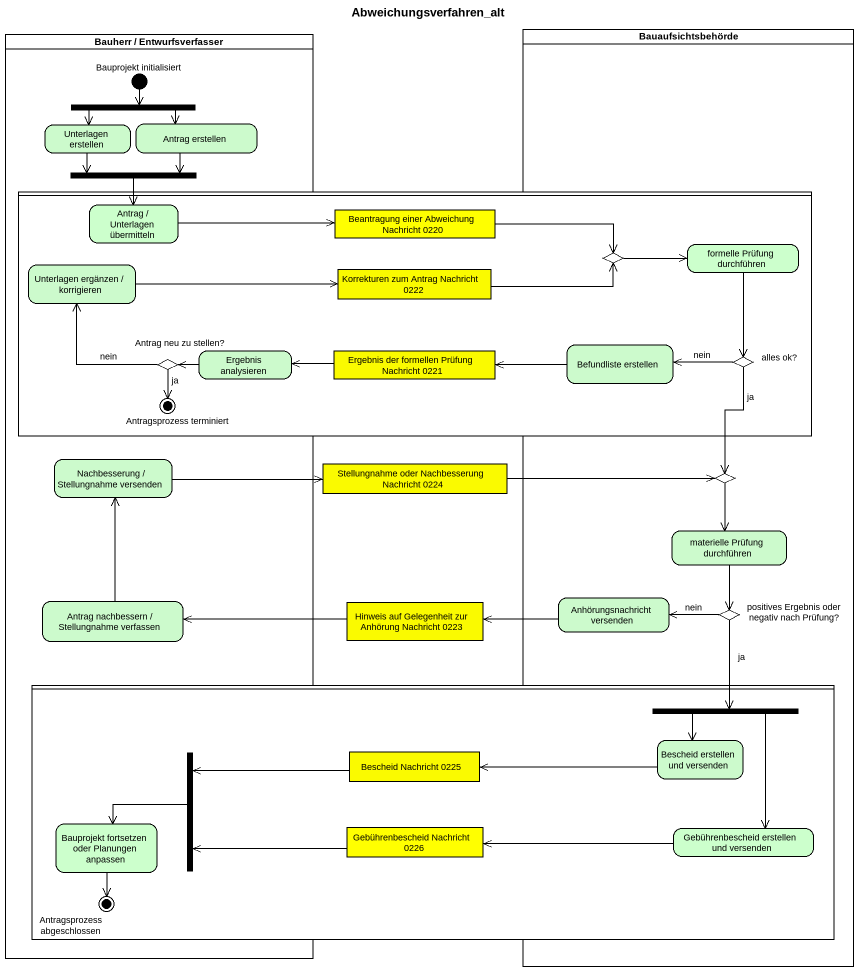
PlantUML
@startuml
title Abweichungsverfahren_alt
hide empty description
state "Bauherr / Entwurfsverfasser" as Bauherr_Entwurfsverfasser <<partition>> {
  state "Bauprojekt initialisiert" as Bauprojekt_initialisiert <<start>>
  state "Unterlagen erstellen" as Unterlagen_erstellen #CCFACC
  state fork1 <<fork>>
  state "Antrag erstellen" as Antrag_erstellen #CCFACC
  state fork2 <<join>>
  state "Nachbesserung / Stellungnahme versenden" as Nachbesserung_Stellungnahme #CCFACC
  state "Antrag nachbessern / Stellungnahme verfassen" as Antrag_nachbessern #CCFACC
}
state Bauaufsichtsbehörde <<partition>> {
  state choice2 <<choice>>
  state "materielle Prüfung durchführen" as materielle_Prüfung #CCFACC
  state "Anhörungsnachricht versenden" as Anhörungsnachricht_versenden #CCFACC
  state "positives Ergebnis oder negativ nach Prüfung?" as positives_Ergebnis_oder <<choice>>
}
state " " as lane1 <<partition>> {
  state "Antrag / Unterlagen übermitteln" as Antrag_Unterlagen #CCFFCC
  state "Beantragung einer Abweichung Nachricht 0220" as Beantragung_einer <<object>> #FFFF00
  state "Unterlagen ergänzen / korrigieren" as Unterlagen_ergänzen #CCFACC
  state "Korrekturen zum Antrag Nachricht 0222" as Korrekturen_zum_Antrag <<object>> #FAFA00
  state choice1 <<choice>>
  state "formelle Prüfung durchführen" as formelle_Prüfung_durchführen #CCFFCC
  state "Ergebnis analysieren" as Ergebnis_analysieren #CCFACC
  state "Ergebnis der formellen Prüfung Nachricht 0221" as Ergebnis_der_formellen <<object>> #FAFA00
  state "Befundliste erstellen" as Befundliste_erstellen #CCFACC
  state "alles ok?" as alles_ok <<choice>>
  state "Antrag neu zu stellen?" as Antrag_neu_zu_stellen <<choice>>
  state "Antragsprozess terminiert" as Antragsprozess_terminiert <<end>>
}
state "Stellungnahme oder Nachbesserung Nachricht 0224" as Stellungnahme_oder <<object>> #FAFA00
state "Hinweis auf Gelegenheit zur Anhörung Nachricht 0223" as Hinweis_auf_Gelegenheit_zur <<object>> #FAFA00
state " " as lane2 <<partition>> {
  state fork3 <<fork>>
  state "Bescheid erstellen und versenden" as Bescheid_erstellen_und #CCFACC
  state fork4 <<join>>
  state "Bescheid Nachricht 0225" as Bescheid_Nachricht_0225 <<object>> #FAFA00
  state "Bauprojekt fortsetzen oder Planungen anpassen" as Bauprojekt_fortsetzen_oder #CCFFCC
  state "Gebührenbescheid Nachricht 0226" as Gebührenbescheid_Nachricht <<object>> #FFFF00
  state "Gebührenbescheid erstellen und versenden" as Gebührenbescheid_erstellen #CCFFCC
  state "Antragsprozess abgeschlossen" as Antragsprozess_abgeschlossen <<end>>
}
Bauprojekt_initialisiert --> fork1
Unterlagen_erstellen --> fork2
fork1 --> Unterlagen_erstellen
fork1 -right-> Antrag_erstellen
Antrag_erstellen -left-> fork2
fork2 --> Antrag_Unterlagen
Antrag_Unterlagen -right-> Beantragung_einer
Beantragung_einer -right-> choice1
Unterlagen_ergänzen -right-> Korrekturen_zum_Antrag
Korrekturen_zum_Antrag -right-> choice1
choice1 -right-> formelle_Prüfung_durchführen
formelle_Prüfung_durchführen --> alles_ok
Ergebnis_analysieren -left-> Antrag_neu_zu_stellen
Ergebnis_der_formellen -left-> Ergebnis_analysieren
Befundliste_erstellen -left-> Ergebnis_der_formellen
alles_ok -left-> Befundliste_erstellen : nein
alles_ok --> choice2 : ja
Antrag_neu_zu_stellen -up-> Unterlagen_ergänzen : nein
Antrag_neu_zu_stellen --> Antragsprozess_terminiert : ja
Nachbesserung_Stellungnahme -right-> Stellungnahme_oder
Stellungnahme_oder -right-> choice2
choice2 --> materielle_Prüfung
materielle_Prüfung --> positives_Ergebnis_oder
Antrag_nachbessern -up-> Nachbesserung_Stellungnahme
Hinweis_auf_Gelegenheit_zur -left-> Antrag_nachbessern
Anhörungsnachricht_versenden -left-> Hinweis_auf_Gelegenheit_zur
positives_Ergebnis_oder -left-> Anhörungsnachricht_versenden : nein
positives_Ergebnis_oder --> fork3 : ja
fork3 --> Bescheid_erstellen_und
fork3 --> Gebührenbescheid_erstellen
Bescheid_erstellen_und -left-> Bescheid_Nachricht_0225
fork4 -left-> Bauprojekt_fortsetzen_oder
Bescheid_Nachricht_0225 -left-> fork4
Bauprojekt_fortsetzen_oder --> Antragsprozess_abgeschlossen
Gebührenbescheid_Nachricht -left-> fork4
Gebührenbescheid_erstellen -left-> Gebührenbescheid_Nachricht
@enduml
